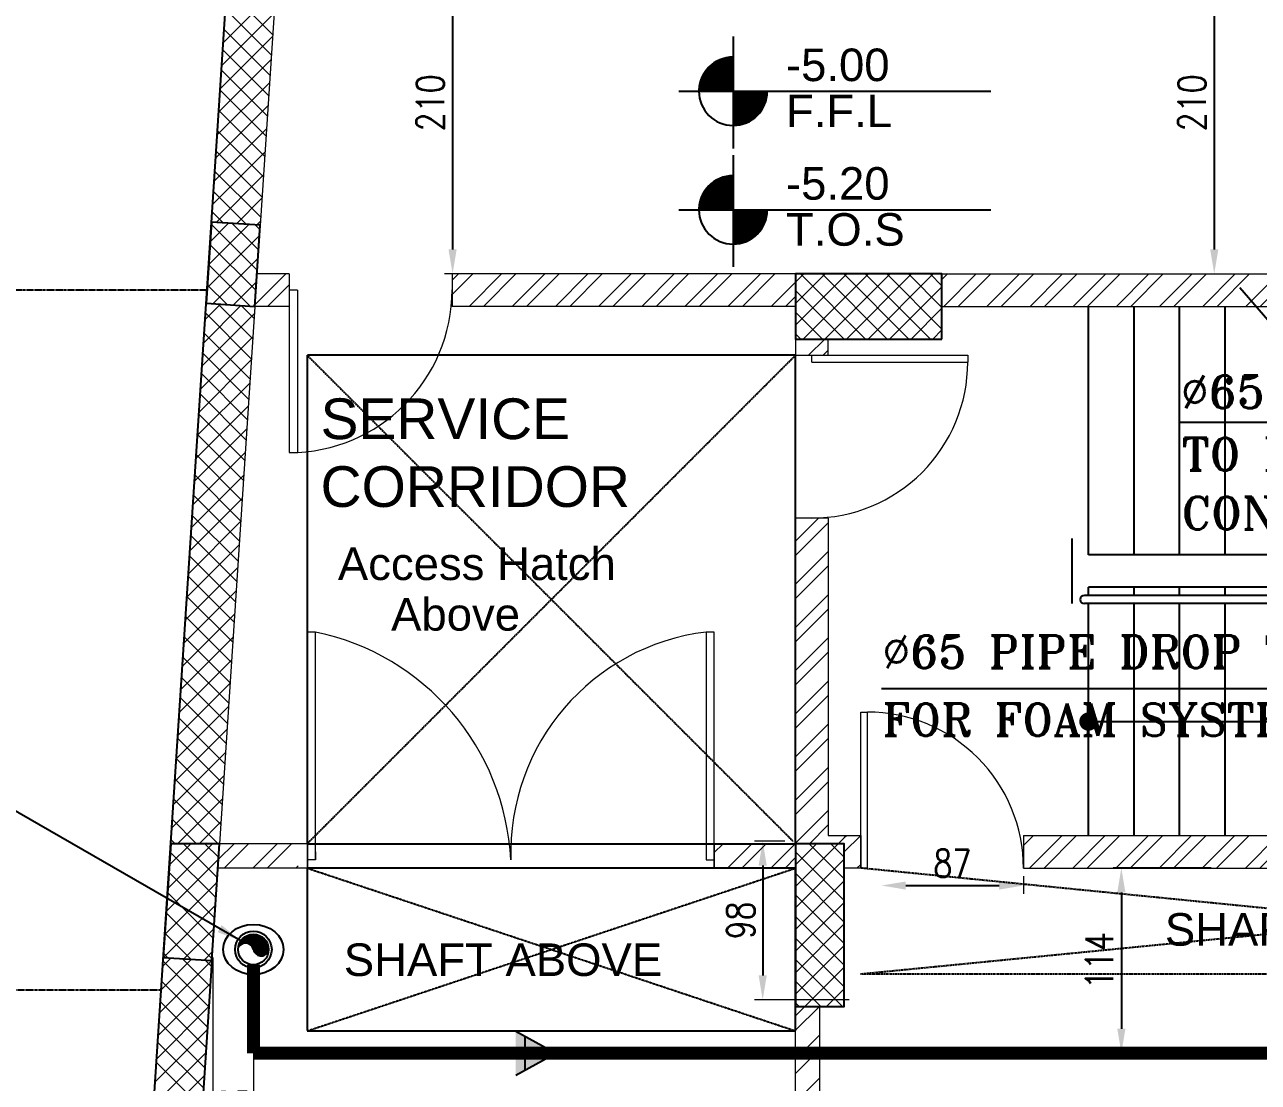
# Model space of a CAD drawing. Header units: inches. Extents: x 1355305 to 1448369, y 326920 to 386626.
# Drawn here: x 1368935 to 1376514, y 348243 to 354740 of the extents above; entities that cross this region are included whole.
import ezdxf

# ---------------------------------------------------------------- set-up
doc = ezdxf.new("R2010")
doc.units = ezdxf.units.IN
doc.header["$MEASUREMENT"] = 0
for name, pattern in [('CENTER', [50.800000000000004, 31.75, -6.35, 6.35, -6.35]), ('DASHDOT', [1, 0.5, -0.25, 0, -0.25]), ('HIDDEN', [9.524999999999999, 6.35, -3.175])]:
    doc.linetypes.add(name, pattern=pattern)
for name, color, linetype in [('0-FF-PIPE', 1, 'Continuous'), ('Axis', 9, 'CENTER'), ('CWS', 130, 'Continuous'), ('DIM2', 222, 'Continuous'), ('DR ARROW', 6, 'Continuous'), ('DR-TEXT', 181, 'Continuous'), ('FFNEW', 252, 'Continuous'), ('FIRE BREECHING INLET', 41, 'DASHDOT'), ('Hatch', 9, 'Continuous'), ('S-COL', 210, 'Continuous'), ('S-WALL', 1, 'Continuous'), ('SHAFT', 7, 'Continuous'), ('stair', 1, 'Continuous'), ('TAXT', 3, 'Continuous'), ('TEXT', 181, 'Continuous')]:
    doc.layers.add(name, color=color, linetype=linetype)
for name, color, linetype, lineweight in [('A-BLOCK', 43, 'Continuous', 13), ('A-DOOR', 10, 'Continuous', 15), ('A-HATCH CONCRETE', 254, 'Continuous', 5), ('wall hatch', 252, 'Continuous', 0)]:
    doc.layers.add(name, color=color, linetype=linetype, lineweight=lineweight)
doc.styles.add('MECH', font='romans.shx')
doc.styles.add('ROMANS', font='romans__.ttf', dxfattribs={"width": 0.8})
doc.styles.add('ROMANT', font='ROMANT.shx')
doc.styles.add('style1', font='arial.ttf')
doc.dimstyles.new('GRAND CINEMA', dxfattribs={"dimtxt": 180, "dimasz": 150, "dimexe": 0.18, "dimexo": 0.06, "dimgap": 100, "dimtad": 1, "dimdec": 0, "dimlfac": 0.1, "dimzin": 1, "dimdsep": 46, "dimtxsty": 'MECH', "dimcen": 0.09, "dimdle": 0.2, "dimclrd": 222, "dimclre": 222, "dimclrt": 3, "dimadec": 0, "dimazin": 0, "dimtfac": 1, "dimtdec": 0, "dimtix": 1, "dimtmove": 2, "dimatfit": 3, "dimfxl": 1, "dimtolj": 1, "dimtzin": 0, "dimlwd": -1, "dimarcsym": 0})
pattern_1 = [(45, (1361977.670933246, -12529.20693418721), (-132.5825214724777, 132.5825214724777), []), (45, (1362066.059280746, -12529.20693418721), (-132.5825214724777, 132.5825214724777), [])]
pattern_2 = [(45, (1361977.670933246, -12529.20693418721), (-66.29126073623883, 66.29126073623884), []), (135, (1361977.670933246, -12529.20693418721), (-66.29126073623884, -66.29126073623883), [])]

# ---------------------------------------------------------------- blocks, each defined once
blk = doc.blocks.new('SGSR')
at = {"layer": 'Axis', "color": 251, "ltscale": 0.5}
for p, q in [((1418777.066280826, 576008.5531384652), (1414861.197023012, 576008.5531384652)), ((1418495.308457008, 571708.5531384643), (1414861.197023012, 571708.5531384643))]:
    blk.add_line(p, q, dxfattribs=at)
at = {"layer": 'S-WALL', "color": 251}
blk.add_lwpolyline([(1417889.201510422, 562458.5531384649), (1468019.201510422, 562458.5531384649), (1469810.834380262, 590401.1738398185), (1420184.254243591, 597484.1173584729)], close=True, dxfattribs=at)
blk = doc.blocks.new('SWGDCSTHYTD')
at = {"layer": 'A-HATCH CONCRETE'}
h = blk.add_hatch(dxfattribs=at)
h.set_pattern_fill('ANSI37', color=254, scale=750)
h.set_pattern_definition(pattern_2)
h.paths.add_polyline_path([(1370049.156403408, 409427.4265858531), (1370348.514439567, 409407.8111279901), (1370381.206869339, 409906.7411882548), (1370081.84883318, 409926.3566461176)])
h = blk.add_hatch(dxfattribs=at)
h.set_pattern_fill('ANSI37', color=254, scale=750)
h.set_pattern_definition(pattern_2)
h.paths.add_polyline_path([(1374570.554166704, 409207.8111279894), (1374570.554166704, 409607.8111279894), (1373671.184778628, 409607.81112799), (1373671.184778628, 409207.81112799)])
h = blk.add_hatch(dxfattribs=at)
h.set_pattern_fill('ANSI37', color=254, scale=750)
h.set_pattern_definition(pattern_2)
h.paths.add_polyline_path([(1369785.868948863, 405409.3090436191), (1370085.226985022, 405389.6935857561), (1370132.281691056, 406107.8111279896), (1369831.638350543, 406107.8111279896)])
h = blk.add_hatch(dxfattribs=at)
h.set_pattern_fill('ANSI37', color=254, scale=750)
h.set_pattern_definition(pattern_2)
h.paths.add_polyline_path([(1373671.184778629, 405107.8111279896), (1373970.554166705, 405107.8111279896), (1373970.554166705, 406107.811127989), (1373671.184778629, 406107.811127989)])
at = {"layer": 'TEXT', "ltscale": 0.5}
h = blk.add_hatch(dxfattribs=at)
h.set_pattern_fill('ANSI31', color=254, scale=0.8)
h.set_pattern_definition([(44.99999999999999, (291295.5584324791, -178844.1298255474), (-0.07071067811865475, 0.07071067811865477), [])])
h.paths.add_polyline_path([(1373287.158432479, 410939.4366479668, 0.4142135623730951), (1373077.191958965, 410729.4701744526), (1373287.158432479, 410729.4701744526)])
h.paths.add_polyline_path([(1373497.124905993, 410729.4701744526), (1373287.158432479, 410729.4701744526), (1373287.158432479, 410519.5037009384, 0.4142135623730951)])
h = blk.add_hatch(dxfattribs=at)
h.set_pattern_fill('ANSI31', color=254, scale=0.8)
h.set_pattern_definition([(44.99999999999999, (291295.5584324791, -179572.5298255474), (-0.07071067811865475, 0.07071067811865477), [])])
h.paths.add_polyline_path([(1373287.158432479, 410211.0366479668, 0.4142135623730951), (1373077.191958965, 410001.0701744526), (1373287.158432479, 410001.0701744526)])
h.paths.add_polyline_path([(1373497.124905993, 410001.0701744526), (1373287.158432479, 410001.0701744526), (1373287.158432479, 409791.1037009383, 0.4142135623730951)])
at = {"layer": 'wall hatch'}
h = blk.add_hatch(dxfattribs=at)
h.set_pattern_fill('ANSI32', color=254, scale=500)
h.set_pattern_definition(pattern_1)
h.paths.add_polyline_path([(1373670.554166629, 409607.8111279899), (1371560.632716784, 409607.8111279885), (1371560.632716784, 409407.8111282837), (1373670.554166629, 409407.8111282842)])
h.paths.add_polyline_path([(1370560.632716803, 409607.8111279878), (1370360.988842629, 409607.8111279878), (1370350.487774737, 409447.550833074), (1370300.328717328, 409446.7597772939), (1370297.776604169, 409407.8111282833), (1370560.632716803, 409407.8111282833)])
at = {"layer": 'wall hatch', "ltscale": 500}
h = blk.add_hatch(dxfattribs=at)
h.set_pattern_fill('ANSI32', color=254, scale=500)
h.set_pattern_definition(pattern_1)
h.paths.add_polyline_path([(1379623.458292169, 409407.8111279899), (1379623.458292169, 409607.8111279899), (1374570.554166704, 409607.8111279897), (1374570.554166704, 409407.8111279897)])
h = blk.add_hatch(dxfattribs=at)
h.set_pattern_fill('ANSI32', color=254, scale=500)
h.set_pattern_definition(pattern_1)
h.paths.add_polyline_path([(1373670.869472629, 408107.8106398907), (1373670.554166629, 406107.8111279896), (1373871.184778629, 406107.8111279896), (1373871.500084629, 408107.8106398907)])
h.paths.add_polyline_path([(1373671.184778628, 409207.8111279899), (1373671.184778628, 409107.8111279899), (1373871.184778628, 409107.8111279899), (1373871.184778628, 409207.81112799)])
h = blk.add_hatch(dxfattribs=at)
h.set_pattern_fill('ANSI32', color=254, scale=500)
h.set_pattern_definition(pattern_1)
h.paths.add_polyline_path([(1375070.55465473, 406157.8111279898), (1375070.55465473, 405957.8111279898), (1380620.933549115, 405957.8111279899), (1380620.933549115, 406157.8111279899)])
h.paths.add_polyline_path([(1373970.554166705, 406157.8111279896), (1374071.185266728, 406157.8111279896), (1374071.185266728, 405957.8111279896), (1373970.554166705, 405957.8111279896)])
h.paths.add_polyline_path([(1373871.184778629, 406157.8111279896), (1373969.618390191, 406157.8111279896), (1373969.618390191, 406107.811127989), (1373871.184778629, 406107.811127989)])
h = blk.add_hatch(dxfattribs=at)
h.set_pattern_fill('ANSI32', color=254, scale=500)
h.set_pattern_definition(pattern_1)
h.paths.add_polyline_path([(1370614.593010179, 405957.8111279892), (1370614.593010179, 406107.8111279894), (1370132.281691056, 406107.8111279894), (1370122.452929759, 405957.8111279894)])
h = blk.add_hatch(dxfattribs=at)
h.set_pattern_fill('ANSI32', color=254, scale=500)
h.set_pattern_definition(pattern_1)
h.paths.add_polyline_path([(1373171.593010179, 405957.8111279897), (1373670.55416663, 405957.8111279897), (1373670.55416663, 406107.8111279894), (1373171.593010179, 406107.8111279894)])
h = blk.add_hatch(dxfattribs=at)
h.set_pattern_fill('ANSI32', color=254, scale=500)
h.set_pattern_definition([(45.00000000000001, (1361977.647521741, -12529.23153142713), (-132.5825214724777, 132.5825214724777), []), (45.00000000000001, (1362066.035869241, -12529.23153142713), (-132.5825214724777, 132.5825214724777), [])])
h.paths.add_polyline_path([(1369794.196941228, 400957.8111279897), (1369781.091926167, 400757.8111279898), (1373820.554166629, 400757.8111279897), (1373820.554166629, 403157.6911279893), (1373920.831186264, 403157.6911279893), (1373921.146492264, 403307.6911279893), (1373820.869472629, 403307.6911279893), (1373820.554166629, 405107.8111279894), (1373670.554166629, 405107.8111279894), (1373670.554166629, 400957.8111279897)])
at = {"layer": 'A-BLOCK', "color": 254, "ltscale": 100}
for p, q in [((1370992.232519394, 419231.8071602987), (1370132.281691056, 406107.8111279894)), ((1370560.632716822, 409607.8111279878), (1370360.988842629, 409607.8111279878)), ((1370560.632716822, 409607.8111282821), (1370360.988842649, 409607.8111282819)), ((1370560.632716822, 409607.8111279897), (1370560.632716822, 409407.8111279894)), ((1370560.632716803, 409607.8111282837), (1370560.632716803, 409407.8111282835)), ((1371560.632716803, 409607.8111279897), (1371560.632716803, 409407.8111279894)), ((1371560.632716784, 409607.8111282837), (1371560.632716784, 409407.8111282835)), ((1373670.554166629, 409607.8111279899), (1371560.632716803, 409607.8111279885)), ((1373670.554166629, 409607.8111282842), (1371560.632716803, 409607.8111282826)), ((1373670.554166629, 409607.8111279899), (1374435.366009015, 409607.8111279899)), ((1373670.554166629, 409607.8111279899), (1380920.302937116, 409607.8111279899)), ((1373671.184778628, 409207.8111279899), (1373671.184778628, 409607.8111279899)), ((1370560.632716822, 409407.8111282833), (1370348.514439586, 409407.8111282833)), ((1373670.554166629, 409407.8111279899), (1371560.632716803, 409407.8111279892)), ((1373670.554166629, 409407.8111282842), (1371560.632716803, 409407.8111282837)), ((1374570.554166704, 409407.8111279894), (1379620.302937188, 409408.9246025201)), ((1373770.554167811, 409066.1601524845), (1373770.554167811, 409107.8106405826)), ((1373770.554167811, 409107.8101524835), (1374728.904167811, 409107.8101524835)), ((1374728.904167811, 409107.8101524835), (1374728.904167811, 409066.1601524844)), ((1373770.554167811, 409066.1601524845), (1374728.904167811, 409066.1601524844)), ((1373871.184778629, 408107.8106398907), (1373671.184778629, 408107.8106398907)), ((1373671.184778629, 406107.811127989), (1373671.184778629, 408107.8106398907)), ((1374071.185266728, 406916.1975425859), (1374112.835266727, 406916.197542586)), ((1374071.185266728, 405957.8475425851), (1374071.185266728, 406916.1975425859)), ((1374112.835266727, 405957.8475425851), (1374112.835266727, 406916.197542586)), ((1375070.55465473, 406157.8111279898), (1380721.302937116, 406157.8111279899)), ((1375070.55465473, 406157.8111279898), (1375070.55465473, 405957.8111279898)), ((1370671.593010179, 406107.8111279894), (1370132.281924148, 406107.8146852899)), ((1370671.593010179, 406107.8111279894), (1370671.593010179, 405957.8111279892)), ((1370671.593010179, 405957.8111279892), (1370671.593010179, 406107.8111279894)), ((1373670.554166629, 406107.8111279894), (1373171.593010179, 406107.8111279894)), ((1373171.593010179, 406107.8111279894), (1373171.593010179, 405957.8111279897)), ((1373171.593010179, 405957.8111279897), (1373171.593010179, 406107.8111279894)), ((1370671.593010179, 405957.8111279894), (1370122.452929759, 405957.8111279894)), ((1373670.554166629, 405957.8111279894), (1373171.593010179, 405957.8111279894)), ((1374112.835266727, 405957.8475425851), (1374071.184778629, 405957.8475425851)), ((1375070.55465473, 405957.8111279898), (1380620.933549115, 405957.8111279899)), ((1373671.184778629, 400957.8111279897), (1373671.184778629, 405107.8111279894)), ((1373821.184778629, 403307.6911279893), (1373821.184778629, 405107.8111279894))]:
    blk.add_line(p, q, dxfattribs=at)
for points in [[(1373671.184778628, 409207.8111279899), (1373671.184778628, 409107.8111279899), (1373871.184778628, 409107.8111279899), (1373871.184778628, 409207.81112799)], [(1373871.184778629, 408107.8106398907), (1373871.184778629, 406157.8111279896), (1374071.184778629, 406157.8111279896), (1374071.184778629, 405957.8111279896), (1373970.554166705, 405957.8111279896)]]:
    blk.add_lwpolyline(points, dxfattribs=at)
for centre, start, end in [((1373770.554166629, 409066.1601529737), 269.9978229972635, 359.9999999733196), ((1374112.835266238, 405957.847541404), 359.9978229939284, 89.99999997331958)]:
    blk.add_arc(centre, 958.3500011820261, start, end, dxfattribs=at)
at = {"layer": 'A-DOOR', "color": 254}
for p, q in [((1370560.632716803, 409510.1874044609), (1370560.632716803, 408510.1874044609)), ((1370560.632716822, 409510.1874041668), (1370560.632716822, 408510.1874041668)), ((1370610.632716822, 409507.8111279897), (1370560.632716822, 409507.8111279897)), ((1370610.632716822, 409507.8111279897), (1370610.632716822, 408510.1874041668)), ((1370721.593010179, 406007.8111279894), (1370671.593010179, 406007.8111279896)), ((1373121.593010179, 406007.8111279894), (1373171.593010179, 406007.8111279894))]:
    blk.add_line(p, q, dxfattribs=at)
for points in [[(1370721.593010179, 406057.8111279894), (1370721.593010179, 406007.8111279894), (1370721.593010179, 407407.6798599811), (1370671.593010179, 407407.6798599811), (1370671.593010179, 406007.8111279894)], [(1373171.593010179, 406057.8111279894), (1373171.593010179, 406007.8111279894), (1373171.593010179, 407407.6798599811), (1373121.593010179, 407407.6798599811), (1373121.593010179, 406007.8111279894)]]:
    blk.add_lwpolyline(points, dxfattribs=at)
for centre, radius, start, end in [((1370560.632716803, 409510.1874044609), 1000, 270, 0), ((1370416.642649089, 405931.9926576245), 1506.866763165367, 2.889944867978902, 78.32419285128803), ((1373286.292891429, 406052.2318754514), 1365.417624628094, 96.92802146260952, 181.8578408195087)]:
    blk.add_arc(centre, radius, start, end, dxfattribs=at)
at = {"layer": 'A-HATCH CONCRETE', "color": 254, "linetype": 'Continuous'}
for p, q in [((1370457.297152619, 411077.6043252442), (1370175.142046671, 411359.7594311917)), ((1370153.373010305, 411027.5349161444), (1370475.097363273, 411349.2592691126)), ((1370144.076367373, 410885.6557517402), (1370465.800720341, 411207.3801047084)), ((1370449.14391446, 410953.175041931), (1370166.988808512, 411235.3301478785)), ((1370134.779724441, 410743.7765873359), (1370456.504077409, 411065.500940304)), ((1370440.990676301, 410828.7457586178), (1370158.835570353, 411110.9008645652)), ((1370432.837438141, 410704.3164753045), (1370150.682332194, 410986.4715812521)), ((1370125.483081509, 410601.8974229316), (1370447.207434478, 410923.6217758997)), ((1370424.684199982, 410579.8871919913), (1370142.529094034, 410862.0422979388)), ((1370116.186438578, 410460.0182585273), (1370437.910791546, 410781.7426114954)), ((1370416.530961823, 410455.4579086781), (1370134.375855875, 410737.6130146256)), ((1370106.889795646, 410318.139094123), (1370428.614148614, 410639.8634470912)), ((1370408.377723663, 410331.028625365), (1370126.222617716, 410613.1837313124)), ((1370097.593152714, 410176.2599297187), (1370419.317505682, 410497.9842826868)), ((1370400.224485504, 410206.5993420517), (1370118.069379557, 410488.7544479992)), ((1370088.296509782, 410034.3807653143), (1370410.02086275, 410356.1051182825)), ((1370392.071247345, 410082.1700587384), (1370109.916141397, 410364.325164686)), ((1370383.918009186, 409957.7407754253), (1370101.762903238, 410239.8958813727)), ((1370110.948175463, 409924.4499095232), (1370400.724219818, 410214.2259538783)), ((1370296.804610518, 409912.2716526201), (1370093.609665079, 410115.4665980596)), ((1370235.377458776, 409916.2966713638), (1370391.427576886, 410072.3467894738)), ((1370154.925446114, 409921.5682955522), (1370085.456426919, 409991.0373147464)), ((1370359.80674209, 409908.1434332043), (1370382.130933955, 409930.4676250695)), ((1370077.89502086, 409866.0161993331), (1370077.30318876, 409866.6080314332)), ((1370078.99986685, 409892.5016009101), (1370079.674697096, 409893.1764311556)), ((1370372.834291023, 409788.5884606653), (1370373.509121268, 409789.2632909106)), ((1370376.356603126, 409832.7196600122), (1370375.764771026, 409833.3114921121)), ((1370069.741782701, 409741.58691602), (1370069.149950601, 409742.1787481199)), ((1370069.703223919, 409750.6224365057), (1370070.378054164, 409751.2972667512)), ((1370368.203364967, 409708.2903766992), (1370367.611532867, 409708.8822087989)), ((1370061.588544542, 409617.157632707), (1370060.996712442, 409617.7494648068)), ((1370363.537648091, 409646.709296261), (1370364.212478336, 409647.3841265062)), ((1370060.406580986, 409608.7432721014), (1370061.081411232, 409609.4181023467)), ((1370360.050126807, 409583.8610933861), (1370359.458294708, 409584.4529254857)), ((1370051.109938055, 409466.8641076972), (1370051.7847683, 409467.5389379421)), ((1370053.435306382, 409492.7283493939), (1370052.843474282, 409493.3201814935)), ((1370354.241005159, 409504.8301318567), (1370354.915835404, 409505.5049621016)), ((1370032.516652191, 409183.1057788886), (1370262.836082117, 409413.4252088142)), ((1370041.813295123, 409324.9849432928), (1370138.406798804, 409421.5784469737)), ((1370334.99858023, 409211.165075546), (1370123.616043444, 409422.5476123324)), ((1370343.151818389, 409335.5943588592), (1370265.495207848, 409413.2509694004)), ((1370351.896888648, 409459.431810073), (1370351.305056549, 409460.0236421725)), ((1370023.220009259, 409041.2266144842), (1370344.944362227, 409362.9509674524)), ((1370326.845342071, 409086.7357922328), (1370044.690236123, 409368.8908981803)), ((1370318.692103912, 408962.3065089196), (1370036.536997964, 409244.4616148671)), ((1370013.923366328, 408899.34745008), (1370335.647719296, 409221.0718030481)), ((1370310.538865752, 408837.8772256064), (1370028.383759805, 409120.0323315539)), ((1370004.626723396, 408757.4682856756), (1370326.351076364, 409079.1926386438)), ((1369995.330080464, 408615.5891212713), (1370317.054433432, 408937.3134742394)), ((1370302.385627593, 408713.4479422931), (1370020.230521645, 408995.6030482406)), ((1370294.232389434, 408589.0186589799), (1370012.077283486, 408871.1737649274)), ((1369986.033437532, 408473.709956867), (1370307.7577905, 408795.4343098352)), ((1370286.079151275, 408464.5893756667), (1370003.924045327, 408746.7444816142)), ((1369976.7367946, 408331.8307924627), (1370298.461147568, 408653.5551454308)), ((1370277.925913115, 408340.1600923536), (1369995.770807168, 408622.315198301)), ((1369967.440151668, 408189.9516280585), (1370289.164504637, 408511.6759810266)), ((1370269.772674956, 408215.7308090404), (1369987.617569008, 408497.8859149878)), ((1369958.143508737, 408048.0724636541), (1370279.867861705, 408369.7968166223)), ((1370261.619436797, 408091.3015257271), (1369979.464330849, 408373.4566316747)), ((1370253.466198637, 407966.8722424139), (1369971.31109269, 408249.0273483613)), ((1369948.846865805, 407906.1932992499), (1370270.571218773, 408227.917652218)), ((1370245.312960478, 407842.4429591007), (1369963.15785453, 408124.5980650482)), ((1369939.550222873, 407764.3141348455), (1370261.274575841, 408086.0384878137)), ((1370237.159722319, 407718.0136757875), (1369955.004616371, 408000.168781735)), ((1369930.253579941, 407622.4349704412), (1370251.977932909, 407944.1593234093)), ((1370229.00648416, 407593.5843924743), (1369946.851378212, 407875.7394984218)), ((1369920.956937009, 407480.5558060369), (1370242.681289977, 407802.2801590051)), ((1370220.853246, 407469.155109161), (1369938.698140053, 407751.3102151086)), ((1369911.660294077, 407338.6766416326), (1370233.384647046, 407660.4009946007)), ((1370212.700007841, 407344.7258258478), (1369930.544901893, 407626.8809317953)), ((1369902.363651146, 407196.7974772283), (1370224.088004114, 407518.5218301965)), ((1370204.546769682, 407220.2965425346), (1369922.391663734, 407502.4516484821)), ((1369893.067008214, 407054.918312824), (1370214.791361182, 407376.6426657921)), ((1370196.393531522, 407095.8672592215), (1369914.238425575, 407378.022365169)), ((1369883.770365282, 406913.0391484197), (1370205.49471825, 407234.7635013879)), ((1370188.240293363, 406971.4379759083), (1369906.085187416, 407253.5930818557)), ((1370180.087055204, 406847.0086925949), (1369897.931949256, 407129.1637985426)), ((1369874.47372235, 406771.1599840154), (1370196.198075318, 407092.8843369836)), ((1370171.933817045, 406722.5794092818), (1369889.778711097, 407004.7345152294)), ((1369865.177079418, 406629.280819611), (1370186.901432386, 406951.0051725792)), ((1369855.880436487, 406487.4016552068), (1370177.604789454, 406809.1260081748)), ((1370163.780578885, 406598.1501259686), (1369881.625472938, 406880.3052319161)), ((1370155.627340726, 406473.7208426554), (1369873.472234779, 406755.8759486029)), ((1369846.583793554, 406345.5224908025), (1370168.308146523, 406667.2468437706)), ((1370147.474102567, 406349.2915593422), (1369865.318996619, 406631.4466652897)), ((1369837.287150623, 406203.6433263982), (1370159.011503591, 406525.3676793663)), ((1370139.320864408, 406224.862276029), (1369857.16575846, 406507.0173819765)), ((1370123.789490975, 406107.8111279894), (1369849.012520301, 406382.5880986633)), ((1369874.037473687, 406107.8111279896), (1370149.714860659, 406383.488514962)), ((1369991.206969502, 406107.8111279894), (1369840.859282142, 406258.15881535)), ((1370006.619995159, 406107.8111279894), (1370140.418217727, 406241.6093505577)), ((1369858.62444803, 406107.8111279896), (1369832.706043982, 406133.7295320368)), ((1369827.990507691, 406061.7641619939), (1369828.665337931, 406062.4389922338)), ((1370131.121574795, 406099.7301861533), (1370131.796405036, 406100.4050163934)), ((1370131.759458343, 406099.8411606207), (1370131.167626248, 406100.4329927157)), ((1369825.144637918, 406008.7084166285), (1369824.552805823, 406009.3002487236)), ((1370123.606220184, 405975.4118773075), (1370123.014388089, 405976.0037094025)), ((1369818.693864759, 405919.8849975895), (1369819.368694999, 405920.5598278292)), ((1370121.824931864, 405957.8510217491), (1370122.499762103, 405958.5258519888)), ((1369816.991399759, 405884.2791333155), (1369816.399567664, 405884.8709654104)), ((1370115.452982025, 405850.9825939945), (1370114.86114993, 405851.5744260893)), ((1369808.838161599, 405759.8498500024), (1369808.246329505, 405760.4416820972)), ((1369809.397221827, 405778.0058331853), (1369810.072052067, 405778.6806634248)), ((1370112.528288932, 405815.9718573447), (1370113.203119171, 405816.6466875843)), ((1370103.231646, 405674.0926929405), (1370103.906476239, 405674.7675231799)), ((1370107.299743865, 405726.5533106815), (1370106.707911771, 405727.1451427761)), ((1369800.68492344, 405635.4205666893), (1369800.093091345, 405636.0123987839)), ((1369800.100578896, 405636.1266687809), (1369800.775409135, 405636.8014990203)), ((1370099.146505706, 405602.1240273684), (1370098.554673611, 405602.7158594629)), ((1370093.935003068, 405532.2135285361), (1370094.609833307, 405532.8883587754)), ((1369790.803935964, 405494.2475043767), (1369791.478766203, 405494.9223346157)), ((1369792.531685281, 405510.9912833762), (1369791.939853186, 405511.5831154708)), ((1370090.993267546, 405477.6947440553), (1370090.401435452, 405478.2865761496)), ((1369762.914007168, 405068.6100111637), (1370084.073184619, 405389.7691886144)), ((1369772.2106501, 405210.489175568), (1369959.643901306, 405397.9224267738)), ((1369781.507293032, 405352.3683399723), (1369835.214617993, 405406.0756649333)), ((1370065.941720974, 405104.9987262101), (1369783.786615027, 405387.1538321575)), ((1370074.094959134, 405229.4280095232), (1369901.811039241, 405401.7119294158)), ((1370082.248197293, 405353.8572928364), (1370043.690203645, 405392.4152864838)), ((1370084.638360136, 405390.3343641319), (1370085.313190375, 405391.0091943708)), ((1369753.617364236, 404926.7308467594), (1370075.341717205, 405248.4551997276)), ((1370057.788482815, 404980.5694428968), (1369775.633376868, 405262.7245488443)), ((1369744.320721305, 404784.851682355), (1370066.045074273, 405106.5760353232)), ((1370049.635244656, 404856.1401595837), (1369767.480138708, 405138.2952655312)), ((1370041.482006496, 404731.7108762704), (1369759.326900549, 405013.8659822179)), ((1369735.024078373, 404642.9725179508), (1370056.748431341, 404964.696870919)), ((1370033.328768337, 404607.2815929572), (1369751.17366239, 404889.4366989047)), ((1369725.727435441, 404501.0933535466), (1370047.451788409, 404822.8177065146)), ((1370025.175530178, 404482.852309644), (1369743.02042423, 404765.0074155915)), ((1369716.430792509, 404359.2141891421), (1370038.155145477, 404680.9385421103))]:
    blk.add_line(p, q, dxfattribs=at)
at = {"layer": 'S-COL', "color": 254, "linetype": 'ByBlock'}
blk.add_lwpolyline([(1370049.156403408, 409427.4265858531), (1370348.514439567, 409407.8111279901), (1370381.206869339, 409906.7411882548), (1370081.84883318, 409926.3566461176)], close=True, dxfattribs=at)
at = {"layer": 'S-COL', "color": 254}
for points in [[(1374570.554166704, 409207.8111279894), (1374570.554166704, 409607.8111279894), (1373671.184778628, 409607.81112799), (1373671.184778628, 409207.81112799)], [(1369785.868948863, 405409.3090436191), (1370085.226985022, 405389.6935857561), (1370132.281691056, 406107.8111279896), (1369831.638350543, 406107.8111279896)], [(1373671.184778629, 405107.8111279896), (1373970.554166705, 405107.8111279896), (1373970.554166705, 406107.811127989), (1373671.184778629, 406107.811127989)]]:
    blk.add_lwpolyline(points, close=True, dxfattribs=at)
at = {"layer": 'S-WALL', "color": 254}
for points in [[(1371460.980958117, 430983.3753478883), (1371460.980957352, 430983.3753479974), (1369165.928224183, 395957.8111279894), (1419295.928224183, 395957.8111279894), (1421087.561094023, 423900.431829343), (1407122.002632387, 425893.6633096873)], [(1370084.599069003, 405389.7347300006), (1369727.291106513, 399936.7388987417)]]:
    blk.add_lwpolyline(points, dxfattribs=at)
at = {"layer": 'SHAFT', "color": 254, "linetype": 'HIDDEN', "ltscale": 0.5}
for p, q in [((1375470.554166629, 407882.8111279897), (1375470.554166629, 409407.81112799)), ((1375750.554166629, 407882.8111279897), (1375750.554166629, 409407.81112799)), ((1376030.554166629, 407882.8111279897), (1376030.554166629, 409407.81112799)), ((1376310.554166629, 407882.8111279897), (1376310.554166629, 409407.81112799)), ((1370670.554166629, 406107.8111279897), (1373670.554166629, 409107.8111279897)), ((1370670.554166629, 409107.8111279897), (1373655.626602551, 406122.7386920679)), ((1377840.663774897, 407882.8111279897), (1375470.554166629, 407882.8111279898)), ((1370670.554166629, 404957.8111279897), (1373671.184778629, 405957.8111279897)), ((1370670.554166629, 405957.8111279897), (1373671.184778629, 404957.8111279897))]:
    blk.add_line(p, q, dxfattribs=at)
at = {"layer": 'SHAFT', "color": 254, "linetype": 'HIDDEN'}
for p, q in [((1380620.302937191, 405307.8111279892), (1374070.55416663, 405957.8475425852)), ((1374070.55416663, 405307.8111279892), (1380620.933549115, 405951.1584831189)), ((1374070.55416663, 405307.8111279892), (1380620.302937191, 405307.8111279892))]:
    blk.add_line(p, q, dxfattribs=at)
at = {"layer": 'SHAFT', "color": 254, "linetype": 'HIDDEN', "ltscale": 0.5}
for points in [[(1370670.554166629, 406107.8111279897), (1373671.184778629, 406107.8111277119), (1373670.554166629, 409107.8111279897), (1370670.554166629, 409107.8111279897)], [(1373671.184778629, 404957.8111279897), (1373671.184778629, 405957.8111279897), (1370670.554166629, 405957.8111279897), (1370670.554166629, 404957.8111279897)]]:
    blk.add_lwpolyline(points, close=True, dxfattribs=at)
at = {"layer": 'stair', "color": 254}
for p, q in [((1375370.554166629, 407582.8111279899), (1375370.554166629, 407982.8111279897)), ((1375470.554166629, 407632.8111279899), (1375470.554166629, 407682.8111279899)), ((1379070.554166629, 407682.8111279899), (1375470.554166629, 407682.8111279899)), ((1375750.554166629, 407632.8111279899), (1375750.554166629, 407682.8111279899)), ((1376030.554166629, 407632.8111279899), (1376030.554166629, 407682.8111279899)), ((1376310.554166629, 407632.8111279899), (1376310.554166629, 407682.8111279899)), ((1379120.554166629, 407632.8111279899), (1375445.554166629, 407632.8111279899)), ((1379170.554166629, 407582.8111279899), (1375445.554166629, 407582.8111279899)), ((1375470.554166629, 406157.8111279899), (1375470.554166629, 407582.8111279899)), ((1375750.554166629, 406157.8111279899), (1375750.554166629, 407582.8111279899)), ((1376030.554166629, 406157.8111279899), (1376030.554166629, 407582.8111279899)), ((1376310.554166629, 406157.8111279899), (1376310.554166629, 407582.8111279899))]:
    blk.add_line(p, q, dxfattribs=at)
for points in [[(1377951.745460285, 407758.7021190467), (1377257.379607703, 408534.5010953312), (1377134.424627797, 408427.887897787), (1377253.078162673, 408869.4977288645), (1377089.72418798, 408727.8549130395), (1376400.622407381, 409522.5829348849)], [(1375470.55416663, 406857.8111279899), (1378770.554166629, 406857.8111279897), (1379955.554166629, 406857.8111279897), (1379955.554166629, 408657.8111279897), (1378270.554166629, 408657.8111279897), (1378550.554166629, 407932.8111279899), (1378550.554166629, 409407.8111279899), (1378270.554166629, 408657.8111279897)]]:
    blk.add_lwpolyline(points, dxfattribs=at)
at = {"layer": 'stair', "color": 254, "const_width": 5}
blk.add_lwpolyline([(1375470.55416663, 406857.8111279899), (1379955.554166629, 406857.8111279899), (1379955.554166629, 408657.8111279897), (1378270.554166629, 408657.8111279897), (1378550.554166629, 409407.8111279899), (1378550.554166629, 407932.8111279899), (1378270.554166629, 408657.8111279897)], dxfattribs=at)
at = {"layer": 'stair', "color": 254, "const_width": 50.625}
blk.add_lwpolyline([(1375439.616666629, 406857.81112799, 1), (1375501.491666629, 406857.81112799, 1)], format="xyb", close=True, dxfattribs=at)
at = {"layer": 'stair', "color": 254}
blk.add_arc((1375445.554166629, 407607.8111279899), 25, 90, 270, dxfattribs=at)
at = {"layer": 'TEXT', "color": 254, "ltscale": 0.5}
for p, q in [((1373287.158432479, 411066.6701744527), (1373287.158432479, 410379.0701744526)), ((1372953.158432479, 410729.4701744526), (1374870.758432479, 410729.4701744526)), ((1373287.158432479, 410338.2701744526), (1373287.158432479, 409650.6701744527)), ((1372953.158432479, 410001.0701744526), (1374870.758432479, 410001.0701744526))]:
    blk.add_line(p, q, dxfattribs=at)
for centre in [(1373287.158432479, 410729.4701744526), (1373287.158432479, 410001.0701744526)]:
    blk.add_arc(centre, 209.9664735142256, 90, 0, dxfattribs=at)
at = {"layer": 'TAXT', "color": 254, "ltscale": 100, "style": 'style1'}
for s, p in [('Access Hatch', (1370858.866357334, 407727.213304734)), ('Above', (1371185.991531754, 407416.6529098985)), ('SHAFT ABOVE', (1375939.98822887, 405480.9554218723)), ('SHAFT ABOVE', (1370895.453429354, 405294.9543496858))]:
    blk.add_text(s, height=200, dxfattribs=at).set_placement(p)
at = {"layer": 'TEXT', "color": 254, "ltscale": 0.5, "style": 'style1'}
for s, p in [('-5.00', (1373612.02314744, 410792.1601144459)), ('F.F.L', (1373612.02314744, 410509.3601144459)), ('-5.20', (1373612.02314744, 410063.7601144459)), ('T.O.S', (1373612.02314744, 409780.9601144458))]:
    blk.add_text(s, height=200, dxfattribs=at).set_placement(p)
at = {"layer": 'TEXT', "color": 254, "ltscale": 0.5, "insert": (1370752.478822859, 408843.0944644528), "char_height": 250, "width": 4139.905060350208, "attachment_point": 1, "style": 'style1'}
blk.add_mtext('SERVICE \\PCORRIDOR', dxfattribs=at)
blk = doc.blocks.new('*D1231')
at = {"layer": 'Defpoints', "color": 0, "transparency": 16777216}
for p in [(1813.322759461356, -24364.31499755417), (940.1314661344513, -24472.17980737594), (1813.322759461356, -24472.17980737594)]:
    blk.add_point(p, dxfattribs=at)
at = {"layer": 'DIM2', "color": 252, "transparency": 16777216}
blk.add_line((1090.131466134451, -24472.17980737594), (1663.322759461356, -24472.17980737594), dxfattribs=at)
at = {"layer": 'DIM2', "color": 252, "lineweight": -2, "transparency": 16777216}
blk.add_line((1813.322759461356, -24414.31499755417), (1813.322759461356, -24522.17980737594), dxfattribs=at)
at = {"layer": 'DIM2', "color": 252, "transparency": 16777216}
for points in [[(1090.131466134451, -24447.17980737594), (1090.131466134451, -24497.17980737594), (940.1314661344513, -24472.17980737594)], [(1663.322759461356, -24447.17980737594), (1663.322759461356, -24497.17980737594), (1813.322759461356, -24472.17980737594)]]:
    blk.add_solid(points, dxfattribs=at)
at = {"layer": 'DIM2', "color": 252, "transparency": 16777216, "insert": (1376.727112797904, -24336.39794141011), "char_height": 170, "attachment_point": 5, "style": 'ROMANS'}
blk.add_mtext('\\A1;87', dxfattribs=at)
blk = doc.blocks.new('*D1282')
at = {"layer": 'Defpoints', "color": 0, "transparency": 16777216}
for p in [(3016.449818198103, -24364.31499755388), (2414.750324457185, -25501.94889832521), (2414.750324457185, -25501.94889832521)]:
    blk.add_point(p, dxfattribs=at)
at = {"layer": 'DIM2', "color": 252, "lineweight": -2, "transparency": 16777216}
blk.add_line((2966.449818198103, -24364.31499755388), (2364.750324457185, -24364.31499755388), dxfattribs=at)
at = {"layer": 'DIM2', "color": 252, "transparency": 16777216}
blk.add_line((2414.750324457185, -24514.31499755388), (2414.750324457185, -25351.94889832521), dxfattribs=at)
for points in [[(2389.750324457185, -24514.31499755388), (2439.750324457185, -24514.31499755388), (2414.750324457185, -24364.31499755388)], [(2389.750324457185, -25351.94889832521), (2439.750324457185, -25351.94889832521), (2414.750324457185, -25501.94889832521)]]:
    blk.add_solid(points, dxfattribs=at)
at = {"layer": 'DIM2', "color": 252, "transparency": 16777216, "insert": (2279.750324457189, -24933.13194793955), "char_height": 170, "attachment_point": 5, "rotation": 90, "style": 'ROMANS'}
blk.add_mtext('\\A1;114', dxfattribs=at)
blk = doc.blocks.new('*D1283')
at = {"layer": 'Defpoints', "color": 0, "transparency": 16777216}
for p in [(397.7640952845104, -24199.38743347587), (211.1045140572824, -25174.39195363567), (792.6525857539382, -25174.39195363567, -192109.8518063351)]:
    blk.add_point(p, dxfattribs=at)
at = {"layer": 'DIM2', "color": 252, "lineweight": -2, "transparency": 16777216}
for p, q in [((347.7640952845104, -24199.38743347587), (161.1045140572826, -24199.38743347587)), ((742.6525857539382, -25174.39195363567), (161.1045140572823, -25174.39195363567))]:
    blk.add_line(p, q, dxfattribs=at)
at = {"layer": 'DIM2', "color": 252, "transparency": 16777216}
blk.add_line((211.1045140572826, -24349.38743347587), (211.1045140572824, -25024.39195363567), dxfattribs=at)
for points in [[(186.1045140572826, -24349.38743347587), (236.1045140572826, -24349.38743347587), (211.1045140572826, -24199.38743347587)], [(186.1045140572824, -25024.39195363567), (236.1045140572824, -25024.39195363567), (211.1045140572824, -25174.39195363567)]]:
    blk.add_solid(points, dxfattribs=at)
at = {"layer": 'DIM2', "color": 252, "transparency": 16777216, "insert": (75.32264809145204, -24686.88969355577), "char_height": 170, "attachment_point": 5, "rotation": 90, "style": 'ROMANS'}
blk.add_mtext('\\A1;98', dxfattribs=at)
blk = doc.blocks.new('*D1292')
at = {"layer": 'Defpoints', "color": 0, "transparency": 16777216}
for p in [(2676.4107668004, -18614.37934044917), (2676.4107668004, -20714.37934066931), (2985.552513298811, -20714.37934066931)]:
    blk.add_point(p, dxfattribs=at)
at = {"layer": 'DIM2', "color": 252, "lineweight": -2, "transparency": 16777216}
for p, q in [((2726.4107668004, -18614.37934044917), (3035.552513298812, -18614.37934044917)), ((2726.4107668004, -20714.37934066931), (3035.552513298811, -20714.37934066931))]:
    blk.add_line(p, q, dxfattribs=at)
at = {"layer": 'DIM2', "color": 252, "transparency": 16777216}
blk.add_line((2985.552513298812, -18764.37934044917), (2985.552513298811, -20564.37934066931), dxfattribs=at)
for points in [[(2960.552513298812, -18764.37934044917), (3010.552513298812, -18764.37934044917), (2985.552513298812, -18614.37934044917)], [(2960.552513298811, -20564.37934066931), (3010.552513298811, -20564.37934066931), (2985.552513298811, -20714.37934066931)]]:
    blk.add_solid(points, dxfattribs=at)
at = {"layer": 'DIM2', "color": 252, "transparency": 16777216, "insert": (2849.77064733298, -19664.37934055924), "char_height": 170, "attachment_point": 5, "rotation": 90, "style": 'ROMANS'}
blk.add_mtext('\\A1;210', dxfattribs=at)
blk = doc.blocks.new('*D1299')
at = {"layer": 'Defpoints', "color": 0, "transparency": 16777216}
for p in [(-1523.649233199656, -18614.37934044917), (-1694.31825072295, -20714.37934096466), (-1507.30957447784, -20714.37934096466)]:
    blk.add_point(p, dxfattribs=at)
at = {"layer": 'DIM2', "color": 252, "lineweight": -2, "transparency": 16777216}
for p, q in [((-1573.649233199656, -18614.37934044917), (-1744.31825072295, -18614.37934044917)), ((-1557.30957447784, -20714.37934096466), (-1744.31825072295, -20714.37934096466))]:
    blk.add_line(p, q, dxfattribs=at)
at = {"layer": 'DIM2', "color": 252, "transparency": 16777216}
blk.add_line((-1694.31825072295, -18764.37934044917), (-1694.31825072295, -20564.37934096466), dxfattribs=at)
for points in [[(-1719.31825072295, -18764.37934044917), (-1669.31825072295, -18764.37934044917), (-1694.31825072295, -18614.37934044917)], [(-1719.31825072295, -20564.37934096466), (-1669.31825072295, -20564.37934096466), (-1694.31825072295, -20714.37934096466)]]:
    blk.add_solid(points, dxfattribs=at)
at = {"layer": 'DIM2', "color": 252, "transparency": 16777216, "insert": (-1830.100116688781, -19664.37934070692), "char_height": 170, "attachment_point": 5, "rotation": 90, "style": 'ROMANS'}
blk.add_mtext('\\A1;210', dxfattribs=at)
blk = doc.blocks.new('*D1069')
at = {"layer": 'Defpoints', "color": 0, "transparency": 16777216}
for p in [(-3168.275025886949, -24865.03573840851), (-2918.125406422187, -25408.79000897292), (-2918.125406422187, -25959.7651401555)]:
    blk.add_point(p, dxfattribs=at)
at = {"layer": 'DIM2', "color": 252, "lineweight": -2, "transparency": 16777216}
for p, q in [((-3168.275025886949, -24915.03573840851), (-3168.275025886949, -26009.7651401555)), ((-2918.125406422187, -25458.79000897292), (-2918.125406422187, -26009.7651401555))]:
    blk.add_line(p, q, dxfattribs=at)
at = {"layer": 'DIM2', "color": 252, "transparency": 16777216}
for p, q in [((-3318.275025886949, -25959.7651401555), (-3468.275025886949, -25959.7651401555)), ((-3168.275025886949, -25959.7651401555), (-2918.125406422187, -25959.7651401555)), ((-2768.125406422187, -25959.7651401555), (-2618.125406422187, -25959.7651401555))]:
    blk.add_line(p, q, dxfattribs=at)
for points in [[(-3318.275025886949, -25934.7651401555), (-3318.275025886949, -25984.7651401555), (-3168.275025886949, -25959.7651401555)], [(-2768.125406422187, -25934.7651401555), (-2768.125406422187, -25984.7651401555), (-2918.125406422187, -25959.7651401555)]]:
    blk.add_solid(points, dxfattribs=at)
at = {"layer": 'DIM2', "color": 252, "transparency": 16777216, "insert": (-3043.200216154568, -25823.98327418967), "char_height": 170, "attachment_point": 5, "style": 'ROMANS'}
blk.add_mtext('\\A1;25', dxfattribs=at)
blk = doc.blocks.new('A$C6DC347C1')
at = {"layer": 'DR ARROW'}
h = blk.add_hatch(color=252, dxfattribs=at)
h.paths.add_polyline_path([(-1059.453202988254, -25502.01324144111), (-1305.890885833185, -25366.53435161331), (-1305.890885833185, -25637.4921312689)])
h.paths.add_polyline_path([(-1305.890885833185, -25465.32740436168), (-1445.750161175849, -25465.32740436168), (-1445.750161175849, -25538.69907852053), (-1305.890885833185, -25538.69907852053)])
at = {"layer": 'Hatch', "linetype": 'Continuous', "ltscale": 0.12}
h = blk.add_hatch(dxfattribs=at)
h.set_pattern_fill('ANSI31', color=252, scale=62.4999999999964, style=0)
h.set_pattern_definition([(45, (-521358.7417399639, 33146.59510195814), (-5.524271728019557, 5.524271728019557), [])])
h.paths.add_polyline_path([(-2868.058469966054, -24785.86905447813), (-2968.491581808543, -24785.86905447813, 0.1275357499805881), (-3000.632612394402, -24820.24406197399), (-2835.917439380195, -24820.24406197399, 0.1275357499805881)])
h.paths.add_polyline_path([(-2968.491581808543, -24785.86905447813), (-2868.058469966054, -24785.86905447813, 0.2904089347711163)])
edge = h.paths.add_edge_path()
edge.add_arc((-2967.164723521331, -24876.46902748221), 50.20879040385586, 25.79687055181266, 151.1693659944488)
edge.add_arc((-2918.275025887182, -24865.03573840874), 93.75002044327373, 151.4596345147502, 172.1659704341163, ccw=False)
edge.add_line((-3000.632612394402, -24820.24406197399), (-2835.917439380195, -24820.24406197399))
edge.add_arc((-2918.275025887182, -24865.03573840973), 93.75002044360134, 6.379370209403589, 28.540365485885104, ccw=False)
edge.add_line((-2825.10550650768, -24854.6190694698), (-2921.95961353695, -24854.6190694698))
edge = h.paths.add_edge_path()
edge.add_arc((-2967.164723521564, -24876.46902748104), 50.20879040385586, 13.16257487257296, 25.7968705502767)
edge.add_line((-2921.959613536717, -24854.6190694698), (-2825.10550650768, -24854.6190694698))
edge.add_arc((-2918.275025887415, -24865.03573840775), 93.7500204434071, -7.834029566844777, 6.379370208215676, ccw=False)
edge.add_arc((-2869.3853282528, -24853.60244933411), 50.20879040378411, 193.162574874311, 331.16936599262306, ccw=False)
at = {"layer": '0-FF-PIPE', "color": 252}
blk.add_circle((-2918.275025887182, -24865.03573840845), 112.4999999999935, dxfattribs=at)
at = {"layer": 'CWS', "color": 252, "linetype": 'Continuous', "ltscale": 0.12}
blk.add_circle((-2918.275025887182, -24865.03573840845), 93.75002044330022, dxfattribs=at)
at = {"layer": 'DIM2', "color": 252}
blk.add_ellipse((-2918.275025886949, -24865.03573840839), major_axis=(185.5799050573842, 0), ratio=0.8309749851064423, dxfattribs=at)
at = {"layer": 'DR ARROW', "color": 252}
for p, q in [((-1305.890885833185, -25366.53435161331), (-1059.453202988254, -25502.01324144111)), ((-1249.020651330473, -25606.22777207789), (-1249.020651330473, -25397.79871080432)), ((-1305.890885833185, -25637.4921312689), (-1059.453202988254, -25502.01324144111)), ((-1059.453202988254, -25502.01324144111), (-1059.453202988254, -25502.01324144111))]:
    blk.add_line(p, q, dxfattribs=at)
at = {"layer": 'FIRE BREECHING INLET', "color": 252, "ltscale": 500, "const_width": 80}
for points in [[(-2918.275025886949, -24958.76442072896), (-2918.094412606675, -25502.01324144111)], [(-2918.275025886949, -25502.01324144111), (3497.456557750236, -25502.01324144111)]]:
    blk.add_lwpolyline(points, dxfattribs=at)
at = {"layer": 'Hatch', "color": 252, "linetype": 'Continuous', "ltscale": 0.12}
for centre, start, end in [((-2967.164723521331, -24876.46902748256), 13.16257487462834, 151.1693659962984), ((-2869.3853282528, -24853.60244933411), 193.1625748746283, 331.1693659962984)]:
    blk.add_arc(centre, 50.20879040393672, start, end, dxfattribs=at)
at = {"layer": 'DR-TEXT', "color": 252, "style": 'ROMANT'}
for s, p in [('%%C65 HRP DROP TO L/L', (2780.230691212928, -21540.31692311121)), ('TO L.V. & %%C32 TO FHC', (2785.654131192481, -21923.1862041647)), ('CONNECTED (TYPICAL)', (2785.654131192481, -22284.1297457809)), ('%%C65 PIPE DROP TO L/L', (946.4481658725999, -23136.10836868588)), ('FOR FOAM SYSTEM', (946.4481658725999, -23553.62177484384))]:
    blk.add_text(s, height=200.6225524651017, dxfattribs=at).set_placement(p)
at = {"layer": 'DIM2', "color": 252}
for base, p1, p2, picture, middle in [((-1694.31825072295, -20714.37934096466), (-1523.649233199656, -18614.37934044917), (-1507.30957447784, -20714.37934096466), '*D1299', (-1830.100116688781, -19664.37934070692)), ((2985.552513298811, -20714.37934066931), (2676.4107668004, -18614.37934044917), (2676.4107668004, -20714.37934066931), '*D1292', (2849.77064733298, -19664.37934055924)), ((211.1045140572824, -25174.39195363567), (397.7640952845104, -24199.38743347587), (792.6525857539382, -25174.39195363567, -192109.8518063351), '*D1283', (75.32264809145204, -24686.88969355577)), ((2414.750324457185, -25501.94889832521), (3016.449818198103, -24364.31499755388), (2414.750324457185, -25501.94889832521), '*D1282', (2279.750324457189, -24933.13194793955))]:
    dim = blk.add_linear_dim(base=base, p1=p1, p2=p2, angle=90, dimstyle='GRAND CINEMA', override={"dimtxt": 170, "dimexe": 50, "dimexo": 50, "dimgap": 50, "dimtxsty": 'ROMANS', "dimclrd": 252, "dimclre": 252, "dimclrt": 252, "dimfxl": 6000}, dxfattribs=at)
    dim.commit()
    dim.dimension.update_dxf_attribs({"geometry": picture, "text_midpoint": middle})
for base, p1, p2, picture, middle in [((1813.322759461356, -24472.17980737594), (940.1314661344513, -24472.17980737594), (1813.322759461356, -24364.31499755417), '*D1231', (1376.727112797904, -24336.39794141011)), ((-2918.125406422187, -25959.7651401555), (-3168.275025886949, -24865.03573840851), (-2918.125406422187, -25408.79000897292), '*D1069', (-3043.200216154568, -25823.98327418967))]:
    dim = blk.add_linear_dim(base=base, p1=p1, p2=p2, dimstyle='GRAND CINEMA', override={"dimtxt": 170, "dimexe": 50, "dimexo": 50, "dimgap": 50, "dimtxsty": 'ROMANS', "dimclrd": 252, "dimclre": 252, "dimclrt": 252, "dimfxl": 6000}, dxfattribs=at)
    dim.commit()
    dim.dimension.update_dxf_attribs({"geometry": picture, "text_midpoint": middle})
for points in [[(7079.754231815925, -21019.96268942091), (6712.542667434784, -21627.5357384081), (2772.58874863619, -21627.5357384081)], [(7055.706728516612, -24571.44016579172), (4946.990249163238, -23264.44370952068), (941.6815579955, -23264.44370952068)], [(-2995.626561756246, -24812.06587686628), (-4424.866608405719, -23988.21337832574), (-7154.869281008141, -23988.21337832574)]]:
    blk.add_leader(points, dimstyle='GRAND CINEMA', override={"dimtxt": 170, "dimexe": 50, "dimexo": 50, "dimgap": 50, "dimtxsty": 'ROMANS', "dimclrd": 252, "dimclre": 252, "dimclrt": 252, "dimfxl": 6000}, dxfattribs=at)

msp = doc.modelspace()

# ---------------------------------------------------------------- block references
at = {"color": 252, "linetype": 'Continuous'}
msp.add_blockref('SWGDCSTHYTD', (0, -56398.37483380723), dxfattribs=at)
at = {"layer": 'A-DOOR', "color": 252, "linetype": 'Continuous', "ltscale": 100}
msp.add_blockref('A$C6DC347C1', (1373257.965417993, 373924.4720325915), dxfattribs=at)
at = {"layer": 'FFNEW', "color": 6, "linetype": 'Continuous'}
msp.add_blockref('SGSR', (-48723.27328623901, -222899.1168442827), dxfattribs=at)

doc.saveas('drawing.dxf')
